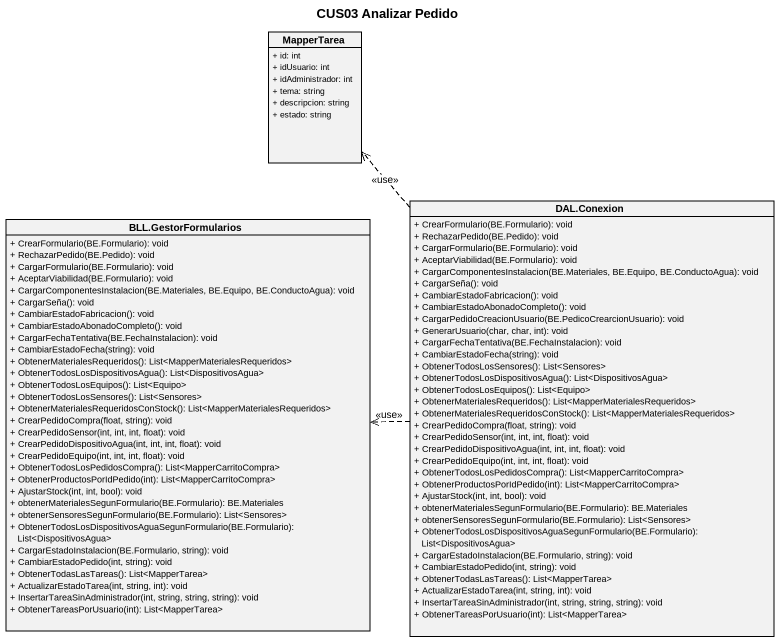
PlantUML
@startuml
title CUS03 Analizar Pedido
hide circle
hide empty members
skinparam classAttributeIconSize 0
class MapperTarea {
  + id: int
  + idUsuario: int
  + idAdministrador: int
  + tema: string
  + descripcion: string
  + estado: string
}
class "BLL.GestorFormularios" as BLL_GestorFormularios {
  + CrearFormulario(BE.Formulario): void
  + RechazarPedido(BE.Pedido): void
  + CargarFormulario(BE.Formulario): void
  + AceptarViabilidad(BE.Formulario): void
  + CargarComponentesInstalacion(BE.Materiales, BE.Equipo, BE.ConductoAgua): void
  + CargarSeña(): void
  + CambiarEstadoFabricacion(): void
  + CambiarEstadoAbonadoCompleto(): void
  + CargarFechaTentativa(BE.FechaInstalacion): void
  + CambiarEstadoFecha(string): void
  + ObtenerMaterialesRequeridos(): List<MapperMaterialesRequeridos>
  + ObtenerTodosLosDispositivosAgua(): List<DispositivosAgua>
  + ObtenerTodosLosEquipos(): List<Equipo>
  + ObtenerTodosLosSensores(): List<Sensores>
  + ObtenerMaterialesRequeridosConStock(): List<MapperMaterialesRequeridos>
  + CrearPedidoCompra(float, string): void
  + CrearPedidoSensor(int, int, int, float): void
  + CrearPedidoDispositivoAgua(int, int, int, float): void
  + CrearPedidoEquipo(int, int, int, float): void
  + ObtenerTodosLosPedidosCompra(): List<MapperCarritoCompra>
  + ObtenerProductosPorIdPedido(int): List<MapperCarritoCompra>
  + AjustarStock(int, int, bool): void
  + obtenerMaterialesSegunFormulario(BE.Formulario): BE.Materiales
  + obtenerSensoresSegunFormulario(BE.Formulario): List<Sensores>
  + ObtenerTodosLosDispositivosAguaSegunFormulario(BE.Formulario): List<DispositivosAgua>
  + CargarEstadoInstalacion(BE.Formulario, string): void
  + CambiarEstadoPedido(int, string): void
  + ObtenerTodasLasTareas(): List<MapperTarea>
  + ActualizarEstadoTarea(int, string, int): void
  + InsertarTareaSinAdministrador(int, string, string, string): void
  + ObtenerTareasPorUsuario(int): List<MapperTarea>
}
class "DAL.Conexion" as DAL_Conexion {
  + CrearFormulario(BE.Formulario): void
  + RechazarPedido(BE.Pedido): void
  + CargarFormulario(BE.Formulario): void
  + AceptarViabilidad(BE.Formulario): void
  + CargarComponentesInstalacion(BE.Materiales, BE.Equipo, BE.ConductoAgua): void
  + CargarSeña(): void
  + CambiarEstadoFabricacion(): void
  + CambiarEstadoAbonadoCompleto(): void
  + CargarPedidoCreacionUsuario(BE.PedicoCrearcionUsuario): void
  + GenerarUsuario(char, char, int): void
  + CargarFechaTentativa(BE.FechaInstalacion): void
  + CambiarEstadoFecha(string): void
  + ObtenerTodosLosSensores(): List<Sensores>
  + ObtenerTodosLosDispositivosAgua(): List<DispositivosAgua>
  + ObtenerTodosLosEquipos(): List<Equipo>
  + ObtenerMaterialesRequeridos(): List<MapperMaterialesRequeridos>
  + ObtenerMaterialesRequeridosConStock(): List<MapperMaterialesRequeridos>
  + CrearPedidoCompra(float, string): void
  + CrearPedidoSensor(int, int, int, float): void
  + CrearPedidoDispositivoAgua(int, int, int, float): void
  + CrearPedidoEquipo(int, int, int, float): void
  + ObtenerTodosLosPedidosCompra(): List<MapperCarritoCompra>
  + ObtenerProductosPorIdPedido(int): List<MapperCarritoCompra>
  + AjustarStock(int, int, bool): void
  + obtenerMaterialesSegunFormulario(BE.Formulario): BE.Materiales
  + obtenerSensoresSegunFormulario(BE.Formulario): List<Sensores>
  + ObtenerTodosLosDispositivosAguaSegunFormulario(BE.Formulario): List<DispositivosAgua>
  + CargarEstadoInstalacion(BE.Formulario, string): void
  + CambiarEstadoPedido(int, string): void
  + ObtenerTodasLasTareas(): List<MapperTarea>
  + ActualizarEstadoTarea(int, string, int): void
  + InsertarTareaSinAdministrador(int, string, string, string): void
  + ObtenerTareasPorUsuario(int): List<MapperTarea>
}
DAL_Conexion .up.> MapperTarea : <<use>>
DAL_Conexion .left.> BLL_GestorFormularios : <<use>>
@enduml
